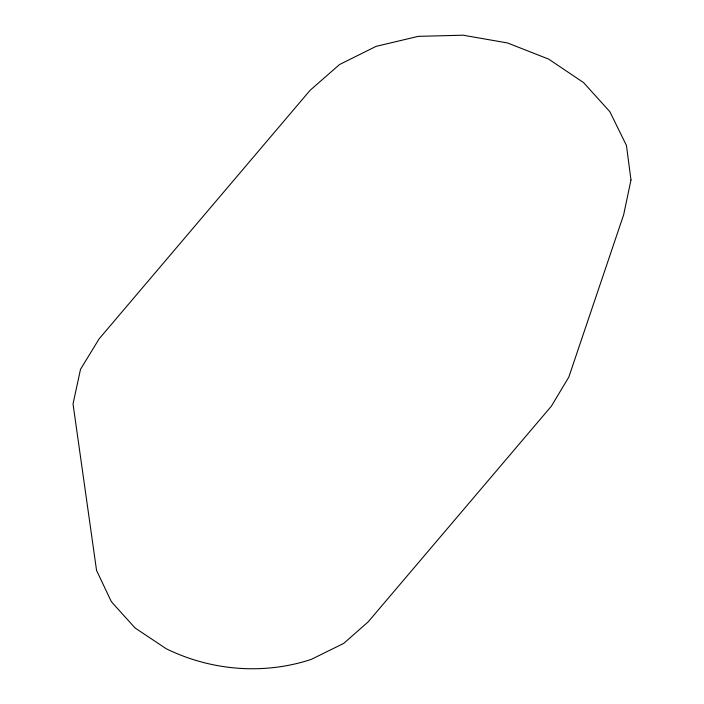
<?xml version="1.0" encoding="UTF-8"?>
<svg xmlns="http://www.w3.org/2000/svg" width="704" height="704" viewBox="0 0 704 704"><rect width="100%" height="100%" fill="white"/><g stroke="black" fill="none" stroke-linecap="round" stroke-linejoin="round"><path stroke-width="1.06" d="M630.978 179.969L623.638 214.843L568.823 377.071L551.39 406.155L368.148 621.887L343.702 643.403L311.203 659.41C263.666 675.092 210.962 670.727 166.144 648.692L135.071 627.977L112.561 603.055L111.135 601.216L96.562 570.442L73.022 403.911L80.502 369.345L99.106 338.879L310.121 90.288L339.548 64.53L376.112 46.358L418.255 36.362L463.082 35.2L507.558 42.962L548.645 59.118L583.537 82.57L609.866 111.716L626.446 145.482L630.978 179.969"/></g></svg>
